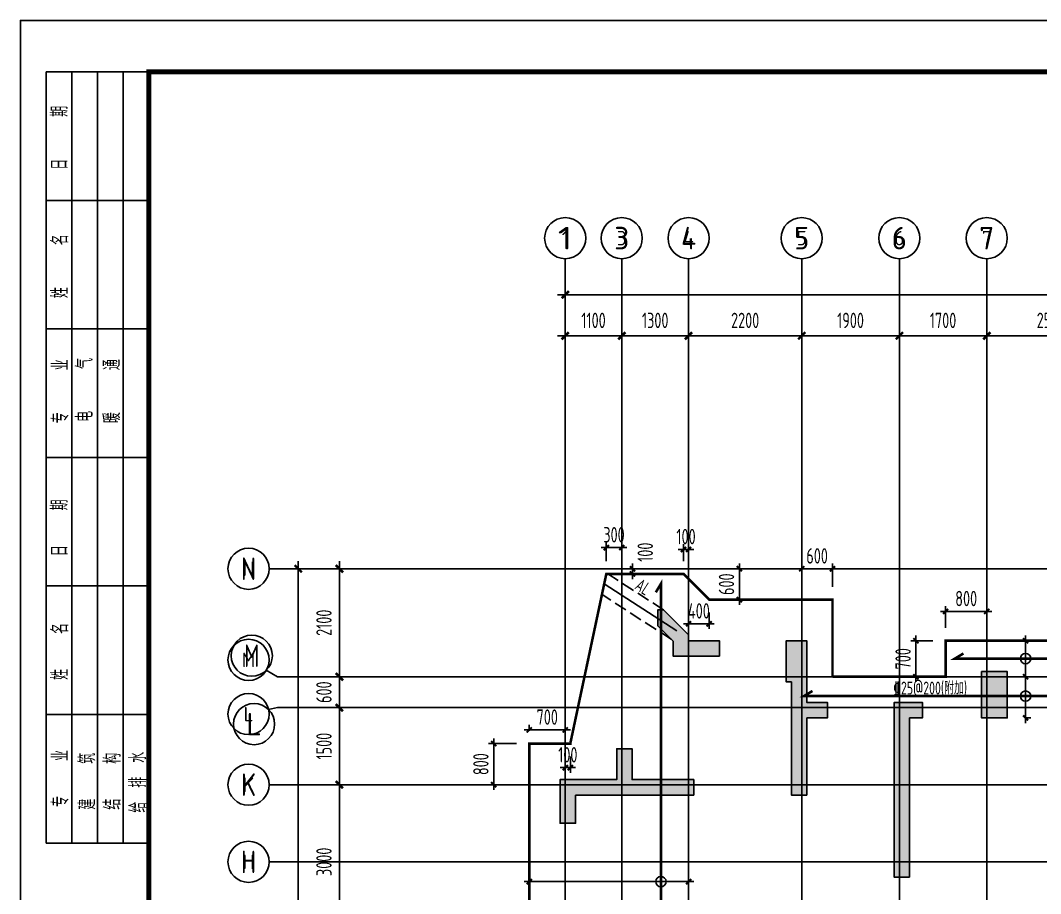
# Model space of a CAD drawing. Extents: x 627893 to 789462, y -407363 to 145317.
# Drawn here: x 657906 to 677753, y -206081 to -189097 of the extents above; entities that cross this region are included whole.
import ezdxf
from ezdxf.enums import TextEntityAlignment as Align

# ---------------------------------------------------------------- set-up
doc = ezdxf.new("R2010")
doc.units = 0
doc.header["$LTSCALE"] = 100
doc.linetypes.add('DASH', pattern=[0.35, 0.25, -0.1])
doc.layers.get('0').update_dxf_attribs({"linetype": 'CONTINUOUS'})
doc.layers.get('Defpoints').update_dxf_attribs({"linetype": 'CONTINUOUS'})
for name, color, linetype in [('1508', 2, 'CONTINUOUS'), ('AXIS', 3, 'CONTINUOUS'), ('AXIS_TEXT', 7, 'CONTINUOUS'), ('dote', 253, 'CONTINUOUS'), ('HATCH', 254, 'CONTINUOUS'), ('PUB_TITLE', 4, 'CONTINUOUS'), ('THIN', 7, 'CONTINUOUS'), ('tk', 7, 'CONTINUOUS'), ('底板钢筋2', 30, 'CONTINUOUS'), ('支座钢筋标注', 173, 'CONTINUOUS'), ('板底钢筋', 24, 'CONTINUOUS'), ('砼墙', 3, 'CONTINUOUS')]:
    doc.layers.add(name, color=color, linetype=linetype)
doc.styles.add('_TCH_AXIS', font='tssdeng.shx', dxfattribs={"width": 0.7, "bigfont": 'tssdchn.shx'})
doc.styles.add('CADReader_TextStyle', font='tssdeng.shx', dxfattribs={"height": 0.2, "bigfont": 'gbcbig.shx'})
doc.styles.add('COMPLEX', font='tssdeng.shx', dxfattribs={"width": 0.7, "bigfont": 'tssdchn.shx'})
doc.styles.add('dim_font', font='tssdeng.shx', dxfattribs={"width": 0.7, "bigfont": 'tssdchn.shx'})
doc.styles.add('DX', font='tssdeng.shx', dxfattribs={"width": 0.7, "bigfont": 'tssdchn.shx'})
doc.styles.get("Standard").update_dxf_attribs({"font": 'tssdeng.shx', "width": 0.7, "bigfont": 'tssdchn.shx'})
doc.styles.add('TSSD_Dimension', font='Tssdeng.shx', dxfattribs={"width": 0.7, "bigfont": 'tssdchn.shx'})
doc.dimstyles.new('DIMN', dxfattribs={"dimtxt": 300, "dimasz": 1, "dimexe": 250, "dimexo": 300, "dimgap": 150, "dimtad": 1, "dimdec": 0, "dimzin": 0, "dimdsep": 46, "dimtxsty": 'dim_font', "dimblk": '_DIMX', "dimcen": 0.09, "dimclrt": 7, "dimadec": 0, "dimazin": 0, "dimtfac": 1, "dimtdec": 0, "dimtix": 1, "dimtmove": 2, "dimatfit": 3, "dimldrblk": '_DIMX', "dimfxl": 250, "dimtolj": 1, "dimtzin": 0, "dimarcsym": 0})
doc.dimstyles.new('TSSD_100_100', dxfattribs={"dimtxt": 300, "dimasz": 100, "dimexe": 100, "dimexo": 250, "dimgap": 100, "dimtad": 1, "dimdec": 0, "dimzin": 0, "dimdsep": 46, "dimtxsty": 'TSSD_Dimension', "dimblk": 'ARCHTICK', "dimcen": 0, "dimdle": 100, "dimclrt": 7, "dimadec": 0, "dimazin": 0, "dimtfac": 1, "dimtdec": 0, "dimtix": 1, "dimtmove": 2, "dimatfit": 3, "dimfxl": 1, "dimtolj": 1, "dimtzin": 0, "dimarcsym": 0})

# ---------------------------------------------------------------- blocks, each defined once
blk = doc.blocks.new('_DIMX')
blk.add_line((-150, 0), (150, 0))
at = {"const_width": 50}
blk.add_lwpolyline([(-70, -70), (70, 70)], dxfattribs=at)
blk = doc.blocks.new('*D556')
at = {"layer": 'AXIS', "color": 0, "lineweight": -2}
for p, q in [((668505, -195625), (668505, -194182)), ((707605, -195625), (707605, -194182)), ((707604, -194432), (668506, -194432))]:
    blk.add_line(p, q, dxfattribs=at)
at = {"layer": 'Defpoints', "color": 0}
for p in [(668505, -194432), (668505, -195925), (707605, -195925)]:
    blk.add_point(p, dxfattribs=at)
at = {"layer": 'AXIS', "color": 0, "lineweight": -2, "rotation": 180}
blk.add_blockref('_DIMX', (668505, -194432), dxfattribs=at)
at = {"layer": 'AXIS', "color": 0, "lineweight": -2}
blk.add_blockref('_DIMX', (707605, -194432), dxfattribs=at)
at = {"layer": 'AXIS', "color": 7, "insert": (688055, -194132), "char_height": 300, "attachment_point": 5, "style": 'dim_font'}
blk.add_mtext('\\A1;39100', dxfattribs=at)
blk = doc.blocks.new('*D566')
at = {"layer": 'AXIS', "color": 0, "lineweight": -2}
for p, q in [((676705, -195625), (676705, -194982)), ((679205, -195625), (679205, -194982)), ((679204, -195232), (676706, -195232))]:
    blk.add_line(p, q, dxfattribs=at)
at = {"layer": 'Defpoints', "color": 0}
for p in [(676705, -195232), (676705, -195925), (679205, -195925)]:
    blk.add_point(p, dxfattribs=at)
at = {"layer": 'AXIS', "color": 0, "lineweight": -2, "rotation": 180}
blk.add_blockref('_DIMX', (676705, -195232), dxfattribs=at)
at = {"layer": 'AXIS', "color": 0, "lineweight": -2}
blk.add_blockref('_DIMX', (679205, -195232), dxfattribs=at)
at = {"layer": 'AXIS', "color": 7, "insert": (677955, -194932), "char_height": 300, "attachment_point": 5, "style": 'dim_font'}
blk.add_mtext('\\A1;2500', dxfattribs=at)
blk = doc.blocks.new('*D567')
at = {"layer": 'AXIS', "color": 0, "lineweight": -2}
for p, q in [((675005, -195625), (675005, -194982)), ((676705, -195625), (676705, -194982)), ((676704, -195232), (675006, -195232))]:
    blk.add_line(p, q, dxfattribs=at)
at = {"layer": 'Defpoints', "color": 0}
for p in [(675005, -195232), (675005, -195925), (676705, -195925)]:
    blk.add_point(p, dxfattribs=at)
at = {"layer": 'AXIS', "color": 0, "lineweight": -2, "rotation": 180}
blk.add_blockref('_DIMX', (675005, -195232), dxfattribs=at)
at = {"layer": 'AXIS', "color": 0, "lineweight": -2}
blk.add_blockref('_DIMX', (676705, -195232), dxfattribs=at)
at = {"layer": 'AXIS', "color": 7, "insert": (675855, -194932), "char_height": 300, "attachment_point": 5, "style": 'dim_font'}
blk.add_mtext('\\A1;1700', dxfattribs=at)
blk = doc.blocks.new('*D568')
at = {"layer": 'AXIS', "color": 0, "lineweight": -2}
for p, q in [((673105, -195625), (673105, -194982)), ((675005, -195625), (675005, -194982)), ((675004, -195232), (673106, -195232))]:
    blk.add_line(p, q, dxfattribs=at)
at = {"layer": 'Defpoints', "color": 0}
for p in [(673105, -195232), (673105, -195925), (675005, -195925)]:
    blk.add_point(p, dxfattribs=at)
at = {"layer": 'AXIS', "color": 0, "lineweight": -2, "rotation": 180}
blk.add_blockref('_DIMX', (673105, -195232), dxfattribs=at)
at = {"layer": 'AXIS', "color": 0, "lineweight": -2}
blk.add_blockref('_DIMX', (675005, -195232), dxfattribs=at)
at = {"layer": 'AXIS', "color": 7, "insert": (674055, -194932), "char_height": 300, "attachment_point": 5, "style": 'dim_font'}
blk.add_mtext('\\A1;1900', dxfattribs=at)
blk = doc.blocks.new('*D569')
at = {"layer": 'AXIS', "color": 0, "lineweight": -2}
for p, q in [((670905, -195625), (670905, -194982)), ((673105, -195625), (673105, -194982)), ((673104, -195232), (670906, -195232))]:
    blk.add_line(p, q, dxfattribs=at)
at = {"layer": 'Defpoints', "color": 0}
for p in [(670905, -195232), (670905, -195925), (673105, -195925)]:
    blk.add_point(p, dxfattribs=at)
at = {"layer": 'AXIS', "color": 0, "lineweight": -2, "rotation": 180}
blk.add_blockref('_DIMX', (670905, -195232), dxfattribs=at)
at = {"layer": 'AXIS', "color": 0, "lineweight": -2}
blk.add_blockref('_DIMX', (673105, -195232), dxfattribs=at)
at = {"layer": 'AXIS', "color": 7, "insert": (672005, -194932), "char_height": 300, "attachment_point": 5, "style": 'dim_font'}
blk.add_mtext('\\A1;2200', dxfattribs=at)
blk = doc.blocks.new('*D570')
at = {"layer": 'AXIS', "color": 0, "lineweight": -2}
for p, q in [((669605, -195625), (669605, -194982)), ((670905, -195625), (670905, -194982)), ((670904, -195232), (669606, -195232))]:
    blk.add_line(p, q, dxfattribs=at)
at = {"layer": 'Defpoints', "color": 0}
for p in [(669605, -195232), (669605, -195925), (670905, -195925)]:
    blk.add_point(p, dxfattribs=at)
at = {"layer": 'AXIS', "color": 0, "lineweight": -2, "rotation": 180}
blk.add_blockref('_DIMX', (669605, -195232), dxfattribs=at)
at = {"layer": 'AXIS', "color": 0, "lineweight": -2}
blk.add_blockref('_DIMX', (670905, -195232), dxfattribs=at)
at = {"layer": 'AXIS', "color": 7, "insert": (670255, -194932), "char_height": 300, "attachment_point": 5, "style": 'dim_font'}
blk.add_mtext('\\A1;1300', dxfattribs=at)
blk = doc.blocks.new('*D588')
at = {"layer": 'AXIS', "color": 0, "lineweight": -2}
for p, q in [((668505, -195625), (668505, -194982)), ((669605, -195625), (669605, -194982)), ((669604, -195232), (668506, -195232))]:
    blk.add_line(p, q, dxfattribs=at)
at = {"layer": 'Defpoints', "color": 0}
for p in [(668505, -195232), (668505, -195925), (669605, -195925)]:
    blk.add_point(p, dxfattribs=at)
at = {"layer": 'AXIS', "color": 0, "lineweight": -2, "rotation": 180}
blk.add_blockref('_DIMX', (668505, -195232), dxfattribs=at)
at = {"layer": 'AXIS', "color": 0, "lineweight": -2}
blk.add_blockref('_DIMX', (669605, -195232), dxfattribs=at)
at = {"layer": 'AXIS', "color": 7, "insert": (669055, -194932), "char_height": 300, "attachment_point": 5, "style": 'dim_font'}
blk.add_mtext('\\A1;1100', dxfattribs=at)
blk = doc.blocks.new('*D600')
at = {"layer": 'AXIS', "color": 0, "lineweight": -2}
for p, q in [((665621, -201863), (663861, -201863)), ((664111, -201862), (664111, -201861)), ((664111, -202463), (664111, -201863)), ((665621, -202463), (663861, -202463)), ((664111, -202464), (664111, -202465))]:
    blk.add_line(p, q, dxfattribs=at)
at = {"layer": 'Defpoints', "color": 0}
for p in [(664111, -201863), (665921, -201863), (665921, -202463)]:
    blk.add_point(p, dxfattribs=at)
at = {"layer": 'AXIS', "color": 0, "lineweight": -2}
for p, rotation in [((664111, -201863), 270), ((664111, -202463), 90)]:
    blk.add_blockref('_DIMX', p, dxfattribs=dict(at, rotation=rotation))
at = {"layer": 'AXIS', "color": 7, "insert": (663811, -202163), "char_height": 300, "attachment_point": 5, "rotation": 90, "style": 'dim_font'}
blk.add_mtext('\\A1;600', dxfattribs=at)
blk = doc.blocks.new('_ArchTick')
at = {"color": 0, "linetype": 'ByBlock', "const_width": 0.4}
blk.add_lwpolyline([(-0.5, -0.5), (0.5, 0.5)], dxfattribs=at)
blk = doc.blocks.new('*D614')
at = {"layer": 'Defpoints', "color": 0}
for p in [(677426, -201163), (677105, -201863, 0), (677461, -201863)]:
    blk.add_point(p, dxfattribs=at)
at = {"layer": '底板钢筋2', "color": 0, "lineweight": -2}
for p, q in [((677461, -201063), (677461, -201963)), ((677676, -201163), (677561, -201163)), ((677355, -201863), (677561, -201863))]:
    blk.add_line(p, q, dxfattribs=at)
at = {"layer": '底板钢筋2', "color": 0, "lineweight": -2, "xscale": 100, "yscale": 100, "zscale": 100}
for p, rotation in [((677461, -201163), 90), ((677461, -201863), 270)]:
    blk.add_blockref('_ArchTick', p, dxfattribs=dict(at, rotation=rotation))
blk = doc.blocks.new('*D615')
at = {"layer": 'Defpoints', "color": 0}
for p in [(677211, -201863), (677211, -202663), (677461, -202663)]:
    blk.add_point(p, dxfattribs=at)
at = {"layer": '底板钢筋2', "color": 0, "lineweight": -2}
for p, q in [((677461, -201763), (677461, -202763)), ((677461, -201863), (677561, -201863)), ((677461, -202663), (677561, -202663))]:
    blk.add_line(p, q, dxfattribs=at)
at = {"layer": '底板钢筋2', "color": 0, "lineweight": -2, "xscale": 100, "yscale": 100, "zscale": 100}
for p, rotation in [((677461, -201863), 90), ((677461, -202663), 270)]:
    blk.add_blockref('_ArchTick', p, dxfattribs=dict(at, rotation=rotation))
blk = doc.blocks.new('*D616')
at = {"layer": 'Defpoints', "color": 0}
for p in [(667805, -204663), (670905, -204663), (667805, -205848)]:
    blk.add_point(p, dxfattribs=at)
at = {"layer": '底板钢筋2', "color": 0, "lineweight": -2}
for p, q in [((667805, -204913), (667805, -205948)), ((670905, -204913), (670905, -205948)), ((671005, -205848), (667705, -205848))]:
    blk.add_line(p, q, dxfattribs=at)
at = {"layer": '底板钢筋2', "color": 0, "lineweight": -2, "xscale": 100, "yscale": 100, "zscale": 100, "rotation": 180}
blk.add_blockref('_ArchTick', (667805, -205848), dxfattribs=at)
at = {"layer": '底板钢筋2', "color": 0, "lineweight": -2, "xscale": 100, "yscale": 100, "zscale": 100}
blk.add_blockref('_ArchTick', (670905, -205848), dxfattribs=at)
blk = doc.blocks.new('*D635')
at = {"layer": '1508', "color": 0, "lineweight": -2}
for p, q in [((675654, -201163), (675227, -201163)), ((675327, -201063), (675327, -201963)), ((675654, -201863), (675227, -201863))]:
    blk.add_line(p, q, dxfattribs=at)
at = {"layer": 'Defpoints', "color": 0}
for p in [(675904, -201163), (675327, -201863), (675904, -201863)]:
    blk.add_point(p, dxfattribs=at)
at = {"layer": '1508', "color": 0, "lineweight": -2, "xscale": 100, "yscale": 100, "zscale": 100}
for p, rotation in [((675327, -201163), 90), ((675327, -201863), 270)]:
    blk.add_blockref('_ArchTick', p, dxfattribs=dict(at, rotation=rotation))
at = {"layer": '1508', "color": 7, "insert": (675077, -201513), "char_height": 300, "attachment_point": 5, "rotation": 90, "style": 'TSSD_Dimension'}
blk.add_mtext('\\A1;700', dxfattribs=at)
blk = doc.blocks.new('*D636')
at = {"layer": '1508', "color": 0, "lineweight": -2}
for p, q in [((673105, -199763), (673005, -199763)), ((673105, -200113), (673105, -199663)), ((673705, -199763), (673105, -199763)), ((673705, -200113), (673705, -199663)), ((673705, -199763), (673805, -199763))]:
    blk.add_line(p, q, dxfattribs=at)
at = {"layer": 'Defpoints', "color": 0}
for p in [(673105, -199763), (673105, -200363), (673705, -200363)]:
    blk.add_point(p, dxfattribs=at)
at = {"layer": '1508', "color": 0, "lineweight": -2, "xscale": 100, "yscale": 100, "zscale": 100}
blk.add_blockref('_ArchTick', (673105, -199763), dxfattribs=at)
at = {"layer": '1508', "color": 0, "lineweight": -2, "xscale": 100, "yscale": 100, "zscale": 100, "rotation": 180}
blk.add_blockref('_ArchTick', (673705, -199763), dxfattribs=at)
at = {"layer": '1508', "color": 7, "insert": (673405, -199513), "char_height": 300, "attachment_point": 5, "style": 'TSSD_Dimension'}
blk.add_mtext('\\A1;600', dxfattribs=at)
blk = doc.blocks.new('*D637')
at = {"layer": '1508', "color": 0, "lineweight": -2}
for p, q in [((671892, -199763), (671892, -199663)), ((671892, -199763), (671892, -200363)), ((672025, -199763), (671992, -199763)), ((671892, -200363), (671892, -200463)), ((672025, -200363), (671992, -200363))]:
    blk.add_line(p, q, dxfattribs=at)
at = {"layer": 'Defpoints', "color": 0}
for p in [(671775, -199763), (671775, -200363), (671892, -200363)]:
    blk.add_point(p, dxfattribs=at)
at = {"layer": '1508', "color": 0, "lineweight": -2, "xscale": 100, "yscale": 100, "zscale": 100}
for p, rotation in [((671892, -199763), 270), ((671892, -200363), 90)]:
    blk.add_blockref('_ArchTick', p, dxfattribs=dict(at, rotation=rotation))
at = {"layer": '1508', "color": 7, "insert": (671642, -200063), "char_height": 300, "attachment_point": 5, "rotation": 90, "style": 'TSSD_Dimension'}
blk.add_mtext('\\A1;600', dxfattribs=at)
blk = doc.blocks.new('*D638')
at = {"layer": '1508', "color": 0, "lineweight": -2}
for p, q in [((670905, -200613), (670905, -200933)), ((671305, -200613), (671305, -200933)), ((670905, -200833), (670805, -200833)), ((671305, -200833), (670905, -200833)), ((671305, -200833), (671405, -200833))]:
    blk.add_line(p, q, dxfattribs=at)
at = {"layer": 'Defpoints', "color": 0}
for p in [(670905, -200363), (671305, -200363), (670905, -200833)]:
    blk.add_point(p, dxfattribs=at)
at = {"layer": '1508', "color": 0, "lineweight": -2, "xscale": 100, "yscale": 100, "zscale": 100}
blk.add_blockref('_ArchTick', (670905, -200833), dxfattribs=at)
at = {"layer": '1508', "color": 0, "lineweight": -2, "xscale": 100, "yscale": 100, "zscale": 100, "rotation": 180}
blk.add_blockref('_ArchTick', (671305, -200833), dxfattribs=at)
at = {"layer": '1508', "color": 7, "insert": (671105, -200583), "char_height": 300, "attachment_point": 5, "style": 'TSSD_Dimension'}
blk.add_mtext('\\A1;400', dxfattribs=at)
blk = doc.blocks.new('*D639')
at = {"layer": '1508', "color": 0, "lineweight": -2}
for p, q in [((670805, -199387), (670705, -199387)), ((670805, -199613), (670805, -199287)), ((670805, -199387), (670905, -199387)), ((670905, -199613), (670905, -199287)), ((670905, -199387), (671005, -199387))]:
    blk.add_line(p, q, dxfattribs=at)
at = {"layer": 'Defpoints', "color": 0}
for p in [(670905, -199387), (670805, -199863), (670905, -199863)]:
    blk.add_point(p, dxfattribs=at)
at = {"layer": '1508', "color": 0, "lineweight": -2, "xscale": 100, "yscale": 100, "zscale": 100}
blk.add_blockref('_ArchTick', (670805, -199387), dxfattribs=at)
at = {"layer": '1508', "color": 0, "lineweight": -2, "xscale": 100, "yscale": 100, "zscale": 100, "rotation": 180}
blk.add_blockref('_ArchTick', (670905, -199387), dxfattribs=at)
at = {"layer": '1508', "color": 7, "insert": (670855, -199137), "char_height": 300, "attachment_point": 5, "style": 'TSSD_Dimension'}
blk.add_mtext('\\A1;100', dxfattribs=at)
blk = doc.blocks.new('*D640')
at = {"layer": '1508', "color": 0, "lineweight": -2}
for p, q in [((669706, -199763), (669712, -199763)), ((669812, -199763), (669812, -199663)), ((669812, -199763), (669812, -199863)), ((669706, -199863), (669712, -199863)), ((669812, -199863), (669812, -199963))]:
    blk.add_line(p, q, dxfattribs=at)
at = {"layer": 'Defpoints', "color": 0}
for p in [(669956, -199763), (669812, -199863), (669956, -199863)]:
    blk.add_point(p, dxfattribs=at)
at = {"layer": '1508', "color": 0, "lineweight": -2, "xscale": 100, "yscale": 100, "zscale": 100}
for p, rotation in [((669812, -199763), 270), ((669812, -199863), 90)]:
    blk.add_blockref('_ArchTick', p, dxfattribs=dict(at, rotation=rotation))
at = {"layer": '1508', "color": 7, "insert": (670062, -199441), "char_height": 300, "attachment_point": 5, "rotation": 90, "style": 'TSSD_Dimension'}
blk.add_mtext('\\A1;100', dxfattribs=at)
blk = doc.blocks.new('*D641')
at = {"layer": '1508', "color": 0, "lineweight": -2}
for p, q in [((668505, -203413), (668505, -203731)), ((668605, -203413), (668605, -203731)), ((668505, -203631), (668405, -203631)), ((668605, -203631), (668505, -203631)), ((668605, -203631), (668705, -203631))]:
    blk.add_line(p, q, dxfattribs=at)
at = {"layer": 'Defpoints', "color": 0}
for p in [(668505, -203163), (668605, -203163), (668505, -203631)]:
    blk.add_point(p, dxfattribs=at)
at = {"layer": '1508', "color": 0, "lineweight": -2, "xscale": 100, "yscale": 100, "zscale": 100}
blk.add_blockref('_ArchTick', (668505, -203631), dxfattribs=at)
at = {"layer": '1508', "color": 0, "lineweight": -2, "xscale": 100, "yscale": 100, "zscale": 100, "rotation": 180}
blk.add_blockref('_ArchTick', (668605, -203631), dxfattribs=at)
at = {"layer": '1508', "color": 7, "insert": (668555, -203381), "char_height": 300, "attachment_point": 5, "style": 'TSSD_Dimension'}
blk.add_mtext('\\A1;100', dxfattribs=at)
blk = doc.blocks.new('*D642')
at = {"layer": '1508', "color": 0, "lineweight": -2}
for p, q in [((667555, -203163), (667014, -203163)), ((667114, -203063), (667114, -204063)), ((667555, -203963), (667014, -203963))]:
    blk.add_line(p, q, dxfattribs=at)
at = {"layer": 'Defpoints', "color": 0}
for p in [(667805, -203163), (667114, -203963), (667805, -203963)]:
    blk.add_point(p, dxfattribs=at)
at = {"layer": '1508', "color": 0, "lineweight": -2, "xscale": 100, "yscale": 100, "zscale": 100}
for p, rotation in [((667114, -203163), 90), ((667114, -203963), 270)]:
    blk.add_blockref('_ArchTick', p, dxfattribs=dict(at, rotation=rotation))
at = {"layer": '1508', "color": 7, "insert": (666864, -203563), "char_height": 300, "attachment_point": 5, "rotation": 90, "style": 'TSSD_Dimension'}
blk.add_mtext('\\A1;800', dxfattribs=at)
blk = doc.blocks.new('*D643')
at = {"layer": '1508', "color": 0, "lineweight": -2}
for p, q in [((667805, -202913), (667805, -202797)), ((668505, -202913), (668505, -202797)), ((668605, -202897), (667705, -202897))]:
    blk.add_line(p, q, dxfattribs=at)
at = {"layer": 'Defpoints', "color": 0}
for p in [(667805, -202897), (667805, -203163), (668505, -203163)]:
    blk.add_point(p, dxfattribs=at)
at = {"layer": '1508', "color": 0, "lineweight": -2, "xscale": 100, "yscale": 100, "zscale": 100, "rotation": 180}
blk.add_blockref('_ArchTick', (667805, -202897), dxfattribs=at)
at = {"layer": '1508', "color": 0, "lineweight": -2, "xscale": 100, "yscale": 100, "zscale": 100}
blk.add_blockref('_ArchTick', (668505, -202897), dxfattribs=at)
at = {"layer": '1508', "color": 7, "insert": (668155, -202647), "char_height": 300, "attachment_point": 5, "style": 'TSSD_Dimension'}
blk.add_mtext('\\A1;700', dxfattribs=at)
blk = doc.blocks.new('*D644')
at = {"layer": '1508', "color": 0, "lineweight": -2}
for p, q in [((669304, -199613), (669304, -199251)), ((669605, -199613), (669605, -199251)), ((669304, -199351), (669204, -199351)), ((669605, -199351), (669304, -199351)), ((669605, -199351), (669705, -199351))]:
    blk.add_line(p, q, dxfattribs=at)
at = {"layer": 'Defpoints', "color": 0}
for p in [(669304, -199351), (669304, -199863), (669605, -199863)]:
    blk.add_point(p, dxfattribs=at)
at = {"layer": '1508', "color": 0, "lineweight": -2, "xscale": 100, "yscale": 100, "zscale": 100}
blk.add_blockref('_ArchTick', (669304, -199351), dxfattribs=at)
at = {"layer": '1508', "color": 0, "lineweight": -2, "xscale": 100, "yscale": 100, "zscale": 100, "rotation": 180}
blk.add_blockref('_ArchTick', (669605, -199351), dxfattribs=at)
at = {"layer": '1508', "color": 7, "insert": (669454, -199101), "char_height": 300, "attachment_point": 5, "style": 'TSSD_Dimension'}
blk.add_mtext('\\A1;300', dxfattribs=at)
blk = doc.blocks.new('*D656')
at = {"layer": '1508', "color": 0, "lineweight": -2}
for p, q in [((676805, -200592), (675804, -200592)), ((675904, -200913), (675904, -200492)), ((676705, -200913), (676705, -200492))]:
    blk.add_line(p, q, dxfattribs=at)
at = {"layer": 'Defpoints', "color": 0}
for p in [(675904, -200592), (675904, -201163), (676705, -201163)]:
    blk.add_point(p, dxfattribs=at)
at = {"layer": '1508', "color": 0, "lineweight": -2, "xscale": 100, "yscale": 100, "zscale": 100, "rotation": 180}
blk.add_blockref('_ArchTick', (675904, -200592), dxfattribs=at)
at = {"layer": '1508', "color": 0, "lineweight": -2, "xscale": 100, "yscale": 100, "zscale": 100}
blk.add_blockref('_ArchTick', (676705, -200592), dxfattribs=at)
at = {"layer": '1508', "color": 7, "insert": (676305, -200342), "char_height": 300, "attachment_point": 5, "style": 'TSSD_Dimension'}
blk.add_mtext('\\A1;800', dxfattribs=at)
blk = doc.blocks.new('_AXISO')
blk.add_circle((0, 0), 0.5)
at = {"layer": 'AXIS_TEXT', "style": 'COMPLEX', "width": 1.041667}
blk.add_attdef('A', text='', height=0.56, dxfattribs=at).set_placement((-0.25, -0.28), (0.25, -0.28), align=Align.FIT)

msp = doc.modelspace()

# ---------------------------------------------------------------- hatches: boundary and pattern name
at = {"layer": 'HATCH'}
for points in [[(671504.7, -201463.1), (670604.7, -201463.1), (670604.7, -201173), (670304.9, -200873.2), (670304.9, -200563.1), (670419.1, -200563.1), (670904.7, -201048.7), (670904.7, -201163.1), (671504.7, -201163.1)], [(673204.7, -202663.1), (673204.7, -204163.1), (672904.7, -204163.1), (672904.7, -201963.1), (672804.7, -201963.1), (672804.7, -201163.1), (673204.7, -201163.1), (673204.7, -202363.1), (673604.7, -202363.1), (673604.7, -202663.1)], [(676604.7, -201763), (677104.7, -201763), (677104.7, -202663), (676604.7, -202663)], [(675204.7, -205763.1), (675204.7, -202663.1), (675454.7, -202663.1), (675454.7, -202363.1), (674904.7, -202363.1), (674904.7, -205763.1)], [(668704.7, -204163.1), (671004.7, -204163.1), (671004.7, -203863.1), (669806.9, -203863.1), (669806.9, -203263.1), (669506.9, -203263.1), (669506.9, -203863.1), (668404.7, -203863.1), (668404.7, -204713.1), (668704.7, -204713.1)]]:
    msp.add_hatch(color=256, dxfattribs=at).paths.add_polyline_path(points)

# ---------------------------------------------------------------- linework, layer by layer
at = {"layer": '1508', "const_width": 50, "elevation": 0}
for points in [[(706404.7, -201113.1), (697904.7, -201113.1), (696904.7, -201863.1), (694204.7, -201863.1), (694204.7, -198613.1), (690704.7, -198613.1), (690704.7, -200711.9), (686904.6, -200711.9), (686904.6, -198613.1), (683404.7, -198613.1), (683404.7, -201863.1), (679804.7, -201863.1), (679204.7, -201163), (675904.3, -201163), (675904.3, -201863.1), (673704.7, -201863.1)], [(673704.7, -201863.1), (673704.7, -200363.1), (671305, -200363.1), (670804.8, -199862.9), (669304.3, -199862.9), (668604.9, -203153.6), (668604.9, -203163.1), (667804.7, -203163.1), (667804.7, -207663.1), (668304.7, -208612.9), (668304.7, -211763.1), (679404.7, -211763.1), (679404.7, -217413.1), (684704.7, -217412.7), (684704.7, -216763.1), (692904.7, -216763.1), (692904.7, -217412.7), (698204.7, -217413.1), (698204.7, -211313.1), (708404.7, -211313.1)]]:
    msp.add_lwpolyline(points, dxfattribs=at)
at = {"layer": 'AXIS'}
for p, q in [((668504.7, -196074.9), (668504.7, -193732.4)), ((669604.7, -196074.9), (669604.7, -193732.4)), ((670904.7, -196074.9), (670904.7, -193732.4)), ((673104.7, -196074.9), (673104.7, -193732.4)), ((675004.7, -196074.9), (675004.7, -193732.4)), ((676704.7, -196074.9), (676704.7, -193732.4)), ((666320.8, -199763.1), (662744.4, -199763.1)), ((662906.5, -201863.1), (662689.7, -201736.4)), ((666320.8, -201863.1), (662906.5, -201863.1)), ((662906.5, -202463.1), (662734.8, -202501.5)), ((666320.8, -202463.1), (662906.5, -202463.1)), ((666320.8, -203963.1), (662744.4, -203963.1)), ((666320.8, -205463.1), (662744.4, -205463.1))]:
    msp.add_line(p, q, dxfattribs=at)
at = {"layer": 'AXIS', "linetype": 'Continuous'}
for centre in [(668504.7, -193332.4), (669604.7, -193332.4), (670904.7, -193332.4), (673104.7, -193332.4), (675004.7, -193332.4), (676704.7, -193332.4), (662344.4, -199763.1), (662344.4, -201534.5), (662344.4, -202588.8), (662344.4, -203963.1), (662344.4, -205463.1)]:
    msp.add_circle(centre, 400, dxfattribs=at)
at = {"layer": 'dote', "ltscale": 10}
for p, q in [((668504.7, -219368.5), (668504.7, -195849.7)), ((669604.7, -219368.5), (669604.7, -195849.7)), ((670904.7, -219368.5), (670904.7, -195849.7)), ((673104.7, -219368.5), (673104.7, -195849.7)), ((675004.7, -219368.5), (675004.7, -195849.7)), ((676704.7, -219368.5), (676704.7, -195849.7)), ((711184.9, -199763.1), (664723.4, -199763.1)), ((670675.2, -200966.9), (669263.7, -200054.1)), ((711184.9, -201863.1), (664723.4, -201863.1)), ((711184.9, -202463.1), (664723.4, -202463.1)), ((711184.9, -203963.1), (664723.4, -203963.1)), ((711184.9, -205463.1), (664723.4, -205463.1))]:
    msp.add_line(p, q, dxfattribs=at)
at = {"layer": 'PUB_TITLE'}
for p, q in [((658405.8, -190097.4), (658405.8, -205097.4)), ((660405.8, -190097.4), (658405.8, -190097.4)), ((658905.8, -190097.4), (658905.8, -205097.4)), ((659405.8, -190097.4), (659405.8, -205097.4)), ((659905.8, -190097.4), (659905.8, -205097.4)), ((660405.8, -192597.4), (658405.8, -192597.4)), ((660405.8, -195097.4), (658405.8, -195097.4)), ((660405.8, -197597.4), (658405.8, -197597.4)), ((660405.8, -200097.4), (658405.8, -200097.4)), ((660405.8, -202597.4), (658405.8, -202597.4)), ((660405.8, -205097.4), (658405.8, -205097.4))]:
    msp.add_line(p, q, dxfattribs=at)
at = {"layer": 'THIN', "color": 1, "linetype": 'DASH', "ltscale": 10}
for p, q in [((670419.1, -200563.1), (669336.3, -199862.9)), ((670566.6, -201134.9), (669243.9, -200279.5))]:
    msp.add_line(p, q, dxfattribs=at)
at = {"layer": 'tk', "color": 5}
msp.add_lwpolyline([(657905.8, -248497.4), (657905.8, -189097.4), (742005.8, -189097.4), (742005.8, -248497.4)], close=True, dxfattribs=at)
at = {"layer": 'tk', "const_width": 100}
msp.add_lwpolyline([(660405.8, -247497.4), (741005.8, -247497.4), (741005.8, -190097.4), (660405.8, -190097.4)], close=True, dxfattribs=at)
at = {"layer": '底板钢筋2'}
for centre in [(677460.9, -201510.3), (677460.9, -202239.3), (670367.1, -205848.1, 0)]:
    msp.add_circle(centre, 100, dxfattribs=at)
at = {"layer": '板底钢筋', "color": 3, "const_width": 50}
msp.add_lwpolyline([(670267.1, -207753.9), (670367.1, -207920.6), (670367.1, -200054.2), (670267.1, -200220.9)], dxfattribs=at)
at = {"layer": '板底钢筋', "const_width": 50, "elevation": 0}
for points in [[(679144.6, -201410.3), (679311.3, -201510.3), (676085.5, -201510.3), (676252.2, -201410.3)], [(680483, -202139.3), (680649.7, -202239.3), (673148.5, -202239.3), (673315.1, -202139.3)]]:
    msp.add_lwpolyline(points, dxfattribs=at)
at = {"layer": '砼墙', "elevation": 0}
for points in [[(671504.7, -201463.1), (670604.7, -201463.1), (670604.7, -201173), (670304.9, -200873.2), (670304.9, -200563.1), (670419.1, -200563.1), (670904.7, -201048.7), (670904.7, -201163.1), (671504.7, -201163.1)], [(673204.7, -202663.1), (673204.7, -204163.1), (672904.7, -204163.1), (672904.7, -201963.1), (672804.7, -201963.1), (672804.7, -201163.1), (673204.7, -201163.1), (673204.7, -202363.1), (673604.7, -202363.1), (673604.7, -202663.1)], [(676604.7, -201763), (677104.7, -201763), (677104.7, -202663), (676604.7, -202663)], [(675204.7, -205763.1), (675204.7, -202663.1), (675454.7, -202663.1), (675454.7, -202363.1), (674904.7, -202363.1), (674904.7, -205763.1)], [(668704.7, -204163.1), (671004.7, -204163.1), (671004.7, -203863.1), (669806.9, -203863.1), (669806.9, -203263.1), (669506.9, -203263.1), (669506.9, -203863.1), (668404.7, -203863.1), (668404.7, -204713.1), (668704.7, -204713.1)]]:
    msp.add_lwpolyline(points, close=True, dxfattribs=at)

# ---------------------------------------------------------------- block references
at = {"layer": 'AXIS'}
ref = msp.add_blockref('_AXISO', (668504.6, -193332.4), dxfattribs=dict(at, xscale=800, yscale=800, zscale=800))
ref.add_attrib('A', '1', dxfattribs={"layer": 'AXIS_TEXT', "height": 438.4, "style": '_TCH_AXIS', "width": 2.8}).set_placement((668358.5, -193551.6), (668650.8, -193551.6), align=Align.FIT)
ref = msp.add_blockref('_AXISO', (669604.6, -193332.4), dxfattribs=dict(at, xscale=800, yscale=800, zscale=800))
ref.add_attrib('A', '3', dxfattribs={"layer": 'AXIS_TEXT', "height": 438.4, "style": '_TCH_AXIS'}).set_placement((669458.5, -193551.6), (669750.8, -193551.6), align=Align.FIT)
ref = msp.add_blockref('_AXISO', (670904.6, -193332.4), dxfattribs=dict(at, xscale=800, yscale=800, zscale=800))
ref.add_attrib('A', '4', dxfattribs={"layer": 'AXIS_TEXT', "height": 438.4, "style": '_TCH_AXIS', "width": 0.933333}).set_placement((670758.5, -193551.6), (671050.8, -193551.6), align=Align.FIT)
ref = msp.add_blockref('_AXISO', (673104.6, -193332.4), dxfattribs=dict(at, xscale=800, yscale=800, zscale=800))
ref.add_attrib('A', '5', dxfattribs={"layer": 'AXIS_TEXT', "height": 438.4, "style": '_TCH_AXIS'}).set_placement((672958.5, -193551.6), (673250.8, -193551.6), align=Align.FIT)
ref = msp.add_blockref('_AXISO', (675004.6, -193332.4), dxfattribs=dict(at, xscale=800, yscale=800, zscale=800))
ref.add_attrib('A', '6', dxfattribs={"layer": 'AXIS_TEXT', "height": 438.4, "style": '_TCH_AXIS', "width": 1.076923}).set_placement((674858.5, -193551.6), (675150.8, -193551.6), align=Align.FIT)
ref = msp.add_blockref('_AXISO', (676704.6, -193332.4), dxfattribs=dict(at, xscale=800, yscale=800, zscale=800))
ref.add_attrib('A', '7', dxfattribs={"layer": 'AXIS_TEXT', "height": 438.4, "style": '_TCH_AXIS'}).set_placement((676558.5, -193551.6), (676850.8, -193551.6), align=Align.FIT)
ref = msp.add_blockref('_AXISO', (662344.4, -199763.1), dxfattribs=dict(at, xscale=800, yscale=800, zscale=800))
ref.add_attrib('A', 'N', dxfattribs={"layer": 'AXIS_TEXT', "height": 438.4, "style": '_TCH_AXIS'}).set_placement((662198.3, -199982.3), (662490.5, -199982.3), align=Align.FIT)
ref = msp.add_blockref('_AXISO', (662406.9, -201453.5), dxfattribs=dict(at, xscale=800, yscale=800, zscale=800))
ref.add_attrib('A', 'M', dxfattribs={"layer": 'AXIS_TEXT', "height": 438.4, "style": '_TCH_AXIS', "width": 0.875}).set_placement((662260.7, -201672.7), (662553, -201672.7), align=Align.FIT)
ref = msp.add_blockref('_AXISO', (662451.9, -202784.4), dxfattribs=dict(at, xscale=800, yscale=800, zscale=800))
ref.add_attrib('A', 'L', dxfattribs={"layer": 'AXIS_TEXT', "height": 438.4, "style": '_TCH_AXIS', "width": 1.166667}).set_placement((662305.8, -203003.6), (662598, -203003.6), align=Align.FIT)
ref = msp.add_blockref('_AXISO', (662344.4, -203963.1), dxfattribs=dict(at, xscale=800, yscale=800, zscale=800))
ref.add_attrib('A', 'K', dxfattribs={"layer": 'AXIS_TEXT', "height": 438.4, "style": '_TCH_AXIS'}).set_placement((662198.3, -204182.3), (662490.5, -204182.3), align=Align.FIT)
ref = msp.add_blockref('_AXISO', (662344.4, -205463.1), dxfattribs=dict(at, xscale=800, yscale=800, zscale=800))
ref.add_attrib('A', 'H', dxfattribs={"layer": 'AXIS_TEXT', "height": 438.4, "style": '_TCH_AXIS'}).set_placement((662198.3, -205682.3), (662490.5, -205682.3), align=Align.FIT)

# ---------------------------------------------------------------- texts
at = {"layer": 'AXIS', "color": 7, "style": 'CADReader_TextStyle'}
for s, p in [('1', (668504.7, -193332.4)), ('3', (669604.7, -193332.4)), ('4', (670904.7, -193332.4)), ('5', (673104.7, -193332.4)), ('6', (675004.7, -193332.4)), ('7', (676704.7, -193332.4)), ('N', (662344.4, -199763.1)), ('M', (662344.4, -201534.5)), ('L', (662344.4, -202588.8)), ('K', (662344.4, -203963.1)), ('H', (662344.4, -205463.1))]:
    msp.add_text(s, height=280, dxfattribs=at).set_placement(p, align=Align.MIDDLE)
at = {"layer": 'PUB_TITLE', "style": 'DX', "width": 0.7}
for s, p in [('日      期', (658653.2, -191381.2, 2200)), ('姓      名 ', (658658.3, -193810)), ('电      气', (659138.2, -196284.8, 2200)), ('专      业', (658668, -196310.9)), ('暖      通', (659671.5, -196307.5, 2200)), ('日     期', (658653.2, -198966.4, 2200)), ('姓     名', (658658.3, -201371.5)), ('专     业', (658668, -203842.1)), ('建     筑', (659188.4, -203895.2, 2200)), ('结     构', (659679.5, -203895.2, 2200)), ('给  排  水', (660176.4, -203915.3, 2200))]:
    msp.add_text(s, height=320, rotation=90, dxfattribs=at).set_placement(p, align=Align.MIDDLE)
at = {"layer": 'THIN', "color": 1, "width": 0.7}
msp.add_text('AL', height=250, rotation=327.10823, dxfattribs=at).set_placement((669839.8, -200146.1))
at = {"layer": '支座钢筋标注', "color": 6, "width": 0.7}
msp.add_text('%%13225@200(附加)', height=250, dxfattribs=at).set_placement((674886.4, -202208))

# ---------------------------------------------------------------- dimensions: what is measured, and where the dimension line sits
at = {"layer": '1508'}
for base, p1, p2, angle, picture, middle in [((669304.3, -199350.5), (669604.7, -199862.9), (669304.3, -199862.9), 180, '*D644', (669454.5, -199100.5)), ((670904.7, -199386.9), (670804.8, -199862.9), (670904.7, -199862.9), 180, '*D639', (670854.7, -199136.9)), ((673104.7, -199763.1), (673704.7, -200363.1), (673104.7, -200363.1), 180, '*D636', (673404.7, -199513.1)), ((671892.1, -200363.1), (671774.7, -199763.1), (671774.7, -200363.1), 90, '*D637', (671642.1, -200063.1)), ((675904.3, -200592.5), (676704.7, -201163), (675904.3, -201163), 180, '*D656', (676304.5, -200342.5)), ((670904.7, -200832.6), (671305, -200363.1), (670904.7, -200363.1), 180, '*D638', (671104.9, -200582.6)), ((675326.8, -201863.1), (675904.3, -201163), (675904.3, -201863.1), 90, '*D635', (675076.8, -201513.1)), ((667804.7, -202897.4), (668504.7, -203163.1), (667804.7, -203163.1), 180, '*D643', (668154.7, -202647.4)), ((667114, -203963.1), (667804.7, -203163.1), (667804.7, -203963.1), 90, '*D642', (666864, -203563.1)), ((668504.7, -203631.3), (668604.9, -203163.1), (668504.7, -203163.1), 180, '*D641', (668554.8, -203381.3))]:
    dim = msp.add_linear_dim(base=base, p1=p1, p2=p2, angle=angle, dimstyle='TSSD_100_100', dxfattribs=at)
    dim.commit()
    dim.dimension.update_dxf_attribs({"geometry": picture, "text_midpoint": middle})
dim = msp.add_linear_dim(base=(669811.7, -199862.9), p1=(669956.3, -199763.1), p2=(669956.3, -199862.9), angle=90, dimstyle='TSSD_100_100', dxfattribs=at)
dim.commit()
dim.dimension.update_dxf_attribs({"geometry": '*D640', "text_midpoint": (670061.7, -199440.5), "dimtype": 160})
at = {"layer": 'AXIS'}
for p1, p2, distance, picture, middle in [((707604.7, -195924.9), (668504.7, -195924.9), -1492.5, '*D556', (688054.7, -194132.4)), ((669604.7, -195924.9), (668504.7, -195924.9), -692.5, '*D588', (669054.7, -194932.4)), ((670904.7, -195924.9), (669604.7, -195924.9), -692.5, '*D570', (670254.7, -194932.4)), ((673104.7, -195924.9), (670904.7, -195924.9), -692.5, '*D569', (672004.7, -194932.4)), ((675004.7, -195924.9), (673104.7, -195924.9), -692.5, '*D568', (674054.7, -194932.4)), ((676704.7, -195924.9), (675004.7, -195924.9), -692.5, '*D567', (675854.7, -194932.4)), ((679204.7, -195924.9), (676704.7, -195924.9), -692.5, '*D566', (677954.7, -194932.4)), ((665920.8, -202463.1), (665920.8, -201863.1), 1809.3, '*D600', (663811.5, -202163.1))]:
    dim = msp.add_aligned_dim(p1=p1, p2=p2, distance=distance, dimstyle='DIMN', dxfattribs=at)
    dim.commit()
    dim.dimension.update_dxf_attribs({"geometry": picture, "text_midpoint": middle})
for p1, p2, distance in [((665920.8, -217163.1), (665920.8, -199763.1), 2609.3), ((665920.8, -201863.1), (665920.8, -199763.1), 1809.3), ((665920.8, -203963.1), (665920.8, -202463.1), 1809.3), ((665920.8, -206963.1), (665920.8, -203963.1), 1809.3)]:
    msp.add_aligned_dim(p1=p1, p2=p2, distance=distance, dimstyle='DIMN', dxfattribs=at).render()
at = {"layer": '底板钢筋2'}
for base, p1, p2, angle, picture, middle in [((677460.9, -201863.1), (677425.9, -201163), (677104.7, -201863.1, 0), 90, '*D614', (677460.9, -201513.1)), ((677460.9, -202663), (677210.9, -201863.1), (677210.9, -202663), 90, '*D615', (677460.9, -202263.1)), ((667804.7, -205848.1), (670904.7, -204663.2), (667804.7, -204663.2), 180, '*D616', (669354.7, -205848.1))]:
    dim = msp.add_linear_dim(base=base, p1=p1, p2=p2, angle=angle, text=' ', dimstyle='TSSD_100_100', dxfattribs=at)
    dim.commit()
    dim.dimension.update_dxf_attribs({"geometry": picture, "text_midpoint": middle})

doc.saveas('drawing.dxf')
